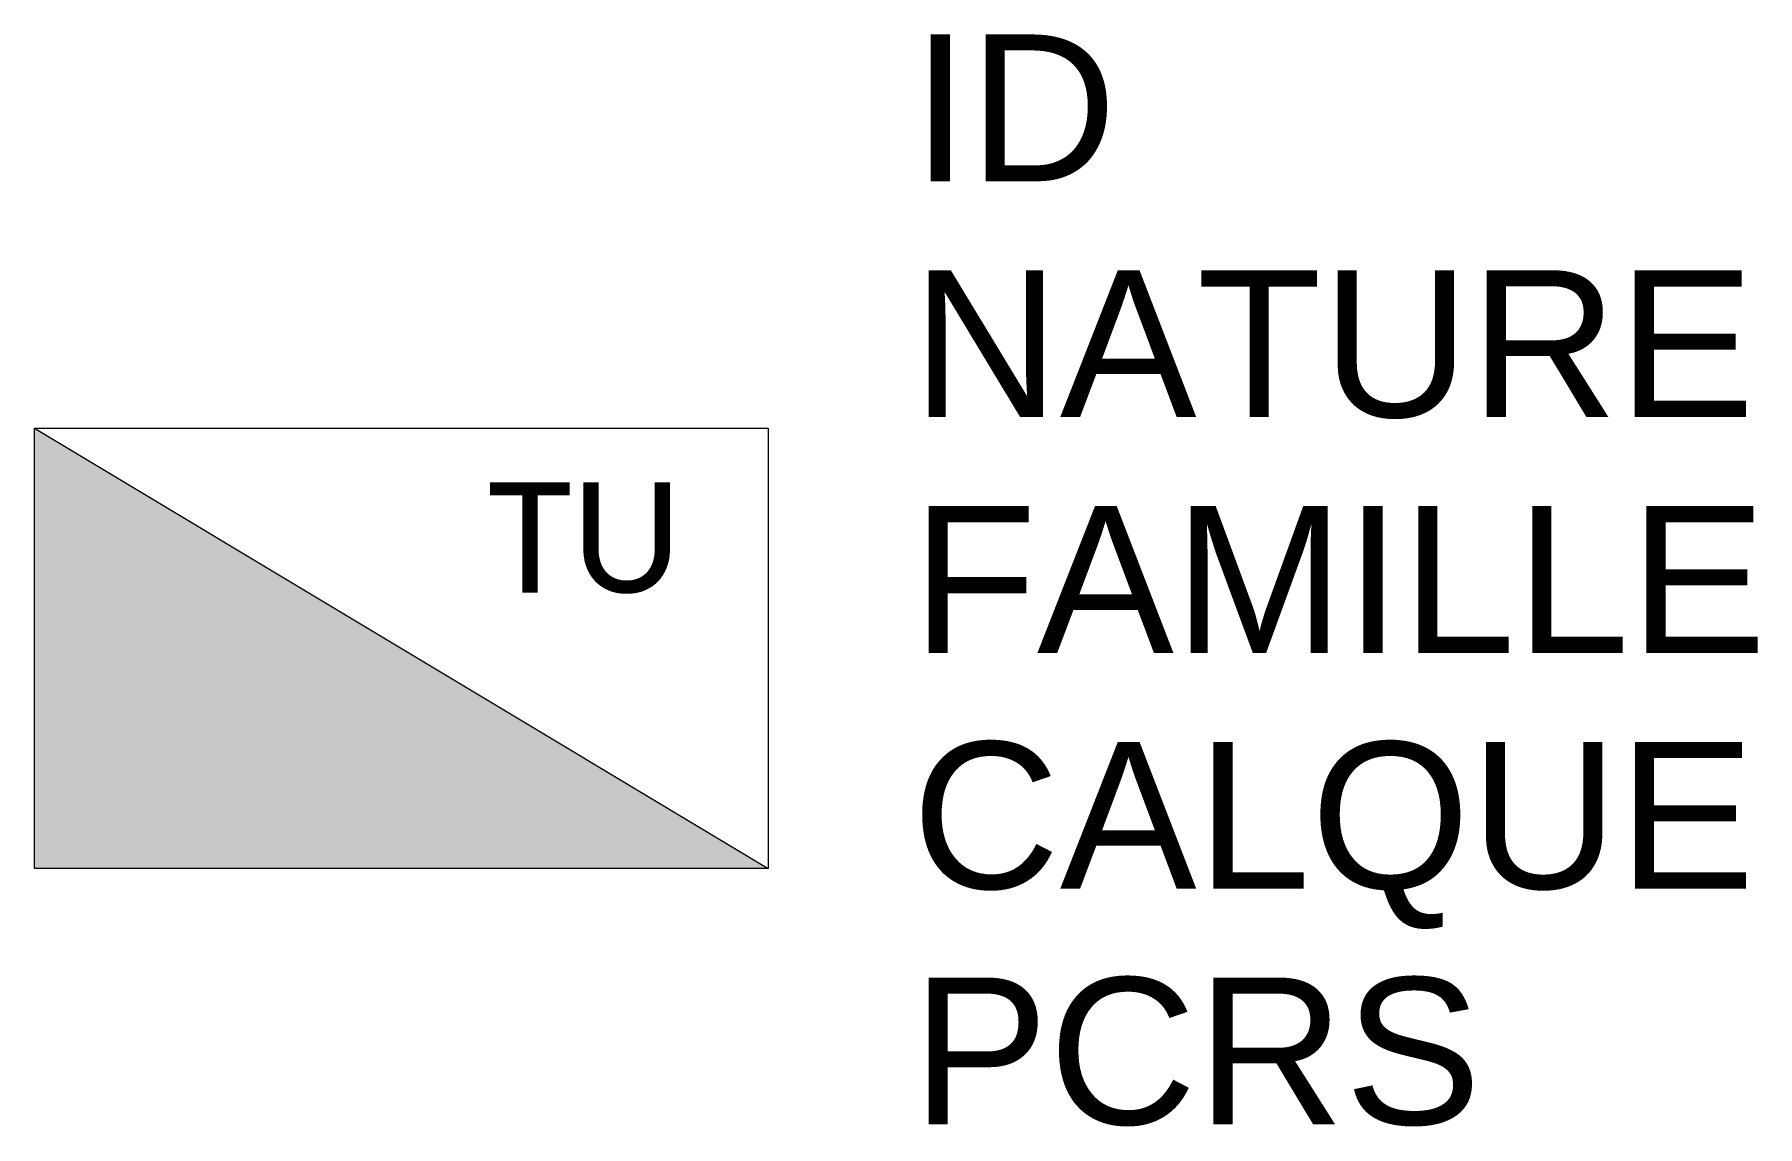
# Model space of a CAD drawing. Header units: metres. Extents: x 0 to 2.35, y -0.35 to 1.14.
import ezdxf

# ---------------------------------------------------------------- set-up
doc = ezdxf.new("R2010")
doc.units = ezdxf.units.M
doc.header["$LTSCALE"] = 2
doc.linetypes.add('Socle_Continu', pattern=[2.5, 2.5, 0])
doc.layers.add('TRANS_SCS', color=242, linetype='Socle_Continu', lineweight=13)
doc.styles.add('Legend', font='calibri.ttf')
doc.styles.get("Standard").update_dxf_attribs({"font": 'arial.ttf'})

msp = doc.modelspace()

# ---------------------------------------------------------------- hatches: boundary and pattern name
at = {"layer": 'TRANS_SCS', "linetype": 'Socle_Continu'}
h = msp.add_hatch(color=256, dxfattribs=at)
h.dxf.hatch_style = 1
h.paths.add_polyline_path([(0, 0.6), (0, 0), (1, 0)])

# ---------------------------------------------------------------- linework, layer by layer
at = {"layer": 'TRANS_SCS', "linetype": 'Socle_Continu', "flags": 128}
msp.add_lwpolyline([(0, 0.6), (1, 0.6), (1, 0), (0, 0)], close=True, dxfattribs=at)
msp.add_lwpolyline([(0, 0.6), (1, 0)], dxfattribs=at)

# ---------------------------------------------------------------- texts
at = {"layer": 'TRANS_SCS', "linetype": 'Socle_Continu', "insert": (0.75, 0.45), "char_height": 0.15, "attachment_point": 5, "style": 'Legend'}
msp.add_mtext_dynamic_manual_height_columns('TU', width=0.426629, gutter_width=1, heights=[0], dxfattribs=at)
at = {"layer": 'TRANS_SCS', "linetype": 'Socle_Continu', "flags": 9}
for tag, p, s in [('ID', (1.1955, 0.9363), 'QP_1054'), ('NATURE', (1.1955, 0.615), 'Armoir de commande rectangulaire'), ('FAMILLE', (1.1955, 0.2937), 'Transport'), ('CALQUE', (1.1955, -0.0276), 'TRANS_SCS'), ('PCRS', (1.1955, -0.3488), 'HabillageSymbole')]:
    msp.add_attdef(tag, p, s, height=0.2, dxfattribs=at)

doc.saveas('drawing.dxf')
